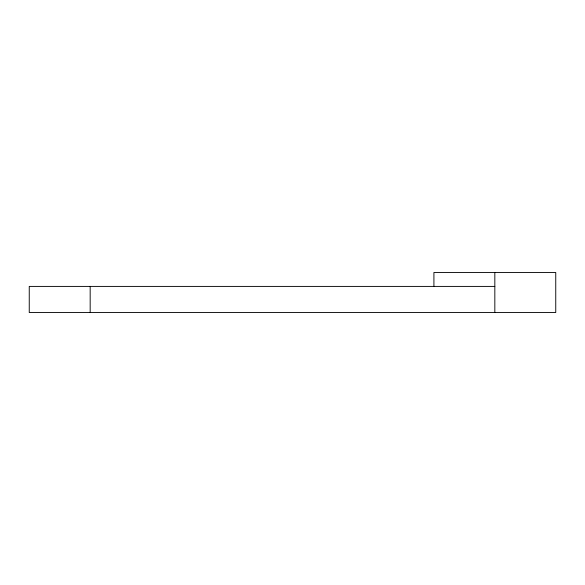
<?xml version="1.0" encoding="UTF-8"?>
<svg xmlns="http://www.w3.org/2000/svg" width="585" height="585" viewBox="0 0 585 585"><rect width="100%" height="100%" fill="white"/><g stroke="black" fill="none" stroke-linecap="round" stroke-linejoin="round"><path stroke-width="0.88" d="M494.83 286.409L29.25 286.409L29.25 312.514L555.75 312.514L555.75 272.486L433.916 272.486L433.916 286.409M494.83 272.486L494.83 312.514M90.17 286.409L90.17 312.514"/></g></svg>
